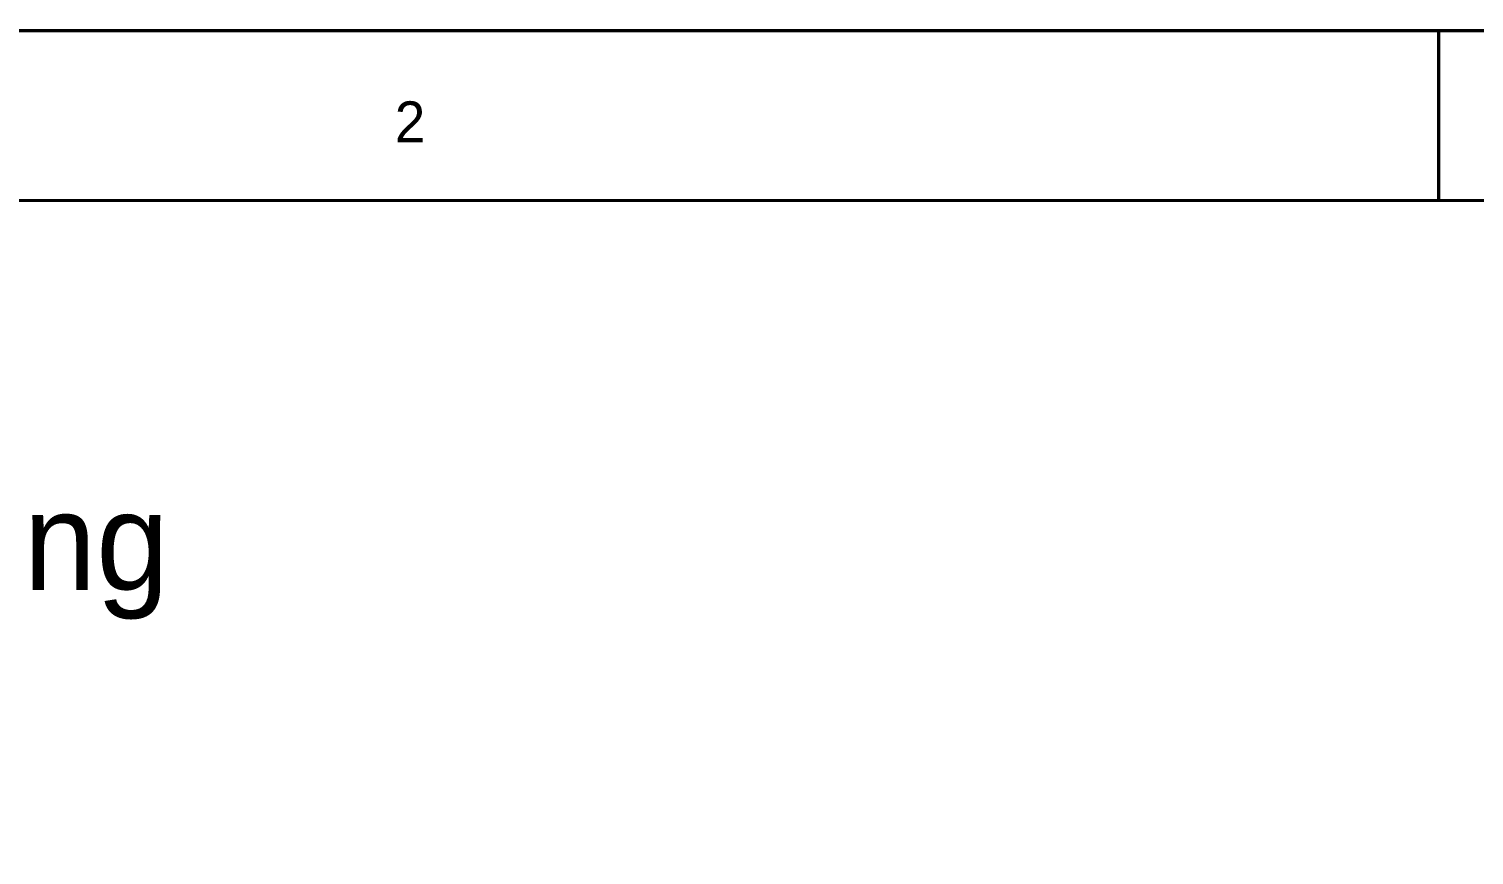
# Model space of a CAD drawing. Header units: millimetres. Extents: x 0 to 9.5, y 0 to 7.5.
# Drawn here: x 3.089 to 4.792, y 6.529 to 7.502 of the extents above; entities that cross this region are included whole.
import ezdxf

# ---------------------------------------------------------------- set-up
doc = ezdxf.new("R2010")
doc.units = ezdxf.units.MM
doc.header["$MEASUREMENT"] = 0
doc.layers.add('Sheet', color=255, linetype='Continuous')

msp = doc.modelspace()

# ---------------------------------------------------------------- linework, layer by layer
at = {"layer": 'Sheet', "const_width": 0.0039}
for points in [[(0.0008, 7.5), (0.0008, 0), (9.4996, 0), (9.4996, 7.5), (0.0008, 7.5), (0.0008, 7.5)], [(0.0008, 7.5), (9.4996, 7.5), (9.4996, 0), (0.0008, 0), (0.0008, 7.5)], [(0.2009, 7.2999), (0.2009, 0.1997), (9.2995, 0.1997), (9.2995, 7.2999), (0.2009, 7.2999), (0.2009, 7.2999)], [(0.2009, 7.2999), (9.2995, 7.2999), (9.2995, 0.1997), (0.2009, 0.1997), (0.2009, 7.2999)]]:
    msp.add_lwpolyline(points, close=True, dxfattribs=at)
msp.add_lwpolyline([(4.75, 7.5), (4.75, 7.2999)], dxfattribs=at)

# ---------------------------------------------------------------- texts
at = {"layer": 'Sheet'}
for s, height, p in [('2', 0.0484, (3.5202, 7.3682)), ('Battery Charging', 0.115077, (2.0994, 6.8412))]:
    msp.add_text(s, height=height, dxfattribs=at).set_placement(p)

doc.saveas('drawing.dxf')
